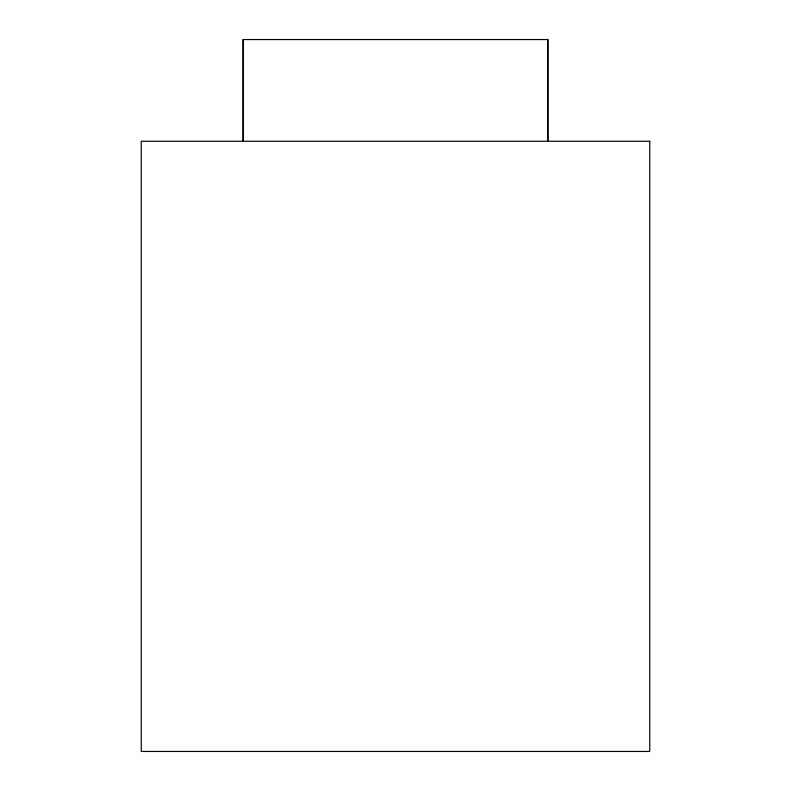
<?xml version="1.0" encoding="UTF-8"?>
<svg xmlns="http://www.w3.org/2000/svg" width="791" height="791" viewBox="0 0 791 791"><rect width="100%" height="100%" fill="white"/><g stroke="black" fill="none" stroke-linecap="round" stroke-linejoin="round"><path stroke-width="1.19" d="M548.054 141.253L548.054 39.55L242.946 39.55L242.946 141.253M547.599 39.55L547.599 141.253M243.401 39.55L243.401 141.253M649.747 141.253L141.253 141.253L141.253 751.45L649.747 751.45L649.747 141.253"/></g></svg>
